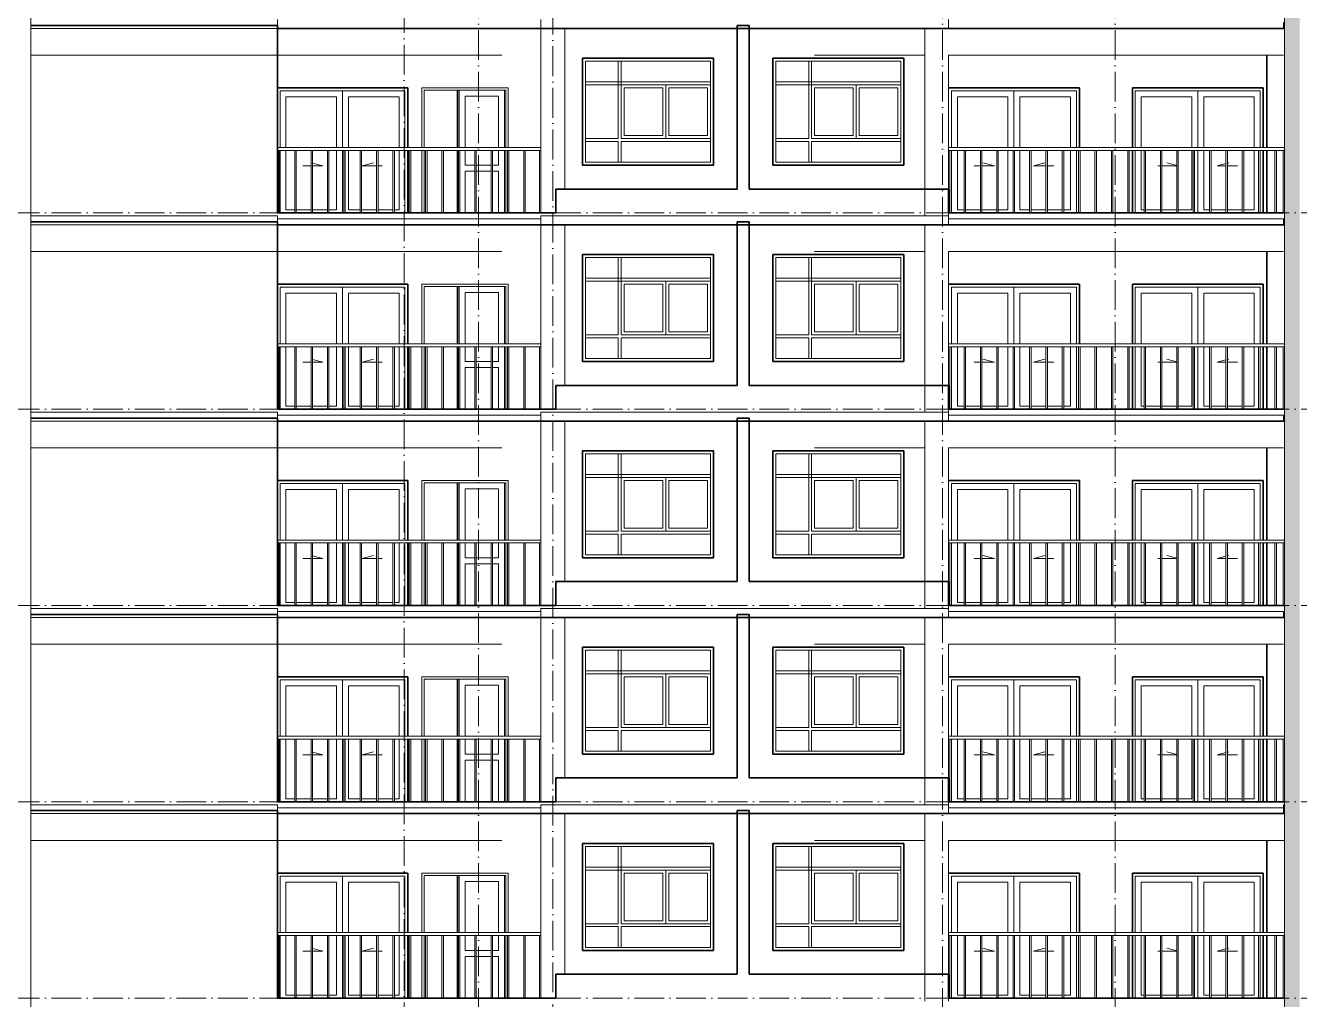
# Model space of a CAD drawing. Header units: millimetres. Extents: x -12680 to 112808, y -16580 to 93550.
# Drawn here: x 1588 to 23001, y 35075 to 51450 of the extents above; entities that cross this region are included whole.
import ezdxf

# ---------------------------------------------------------------- set-up
doc = ezdxf.new("R2010")
doc.units = ezdxf.units.MM
doc.linetypes.add('Grid Line', pattern=[14, 10, -2, 0, -2])
for name, color, linetype, lineweight in [('CUA', 31, 'Continuous', 9), ('HATCH-TUONG', 152, 'Continuous', 9), ('NET CAT', 3, 'Continuous', 5), ('NET CATConcrete', 3, 'Continuous', 5), ('NET THAY 1', 41, 'Continuous', 5), ('NET THAY 2', 55, 'Continuous', 5), ('NET-CAT', 3, 'Continuous', 9), ('NET-THAY', 2, 'Continuous', 15), ('TRUC', 225, 'Continuous', 5)]:
    doc.layers.add(name, color=color, linetype=linetype, lineweight=lineweight)

# ---------------------------------------------------------------- blocks, each defined once
blk = doc.blocks.new('CUA LO GIA _LUA_ - CUA LO GIA _LUA_-78615-MẶT CẮT B-B')
at = {"layer": 'CUA', "color": 50}
for p, q in [((8016, 24000), (5825, 24000)), ((8016, 24000), (8016, 23000)), ((6916, 23950), (5866, 23950)), ((5866, 23000), (5866, 23950)), ((5866, 23950), (5866, 23000)), ((5866, 23950), (7966, 23950)), ((5966, 23850), (5966, 23000)), ((5966, 23850), (6816, 23850)), ((6816, 23000), (6816, 23850)), ((6916, 23950), (6916, 23000)), ((7016, 23850), (7866, 23850)), ((7016, 23850), (7016, 23000)), ((7866, 23000), (7866, 23850)), ((7966, 23000), (7966, 23950)), ((5866, 21900), (5866, 22950)), ((5866, 22950), (5866, 21900)), ((5966, 22950), (5966, 21950)), ((6816, 21950), (6816, 22950)), ((6916, 22950), (6916, 21900)), ((7016, 22950), (7016, 21950)), ((7866, 21950), (7866, 22950)), ((7966, 21900), (7966, 22950)), ((8016, 22950), (8016, 21900)), ((6587, 22689), (6413, 22735)), ((7244, 22689), (7437, 22740)), ((6247, 22689), (6388, 22689)), ((6413, 22689), (6587, 22689)), ((7488, 22689), (7244, 22689)), ((7584, 22689), (7513, 22689)), ((5966, 21950), (6113, 21950)), ((6138, 21950), (6388, 21950)), ((6413, 21950), (6663, 21950)), ((6688, 21950), (6816, 21950)), ((7016, 21950), (7213, 21950)), ((7238, 21950), (7488, 21950)), ((7513, 21950), (7763, 21950)), ((7788, 21950), (7866, 21950))]:
    blk.add_line(p, q, dxfattribs=at)
blk = doc.blocks.new('CUA SAN PHOI LUA - CUA SAN PHOI LUA 2-216031-MẶT CẮT B-B')
at = {"layer": 'CUA', "color": 50}
for p, q in [((8251, 24000), (8251, 23000)), ((9701, 24000), (8251, 24000)), ((9701, 23000), (9701, 24000)), ((8291, 23960), (8291, 23000)), ((8291, 23960), (9661, 23960)), ((8876, 23000), (8876, 23960)), ((8976, 23860), (9536, 23860)), ((8976, 23860), (8976, 23000)), ((9536, 23000), (9536, 23860)), ((9636, 23960), (9636, 23000)), ((9661, 23960), (9661, 23000)), ((8251, 22950), (8251, 21900)), ((8291, 22950), (8291, 21900)), ((8976, 22950), (8976, 22700)), ((9536, 22700), (9536, 22950)), ((9636, 22950), (9636, 21900)), ((9661, 22950), (9661, 21900)), ((8976, 22700), (9138, 22700)), ((9163, 22700), (9413, 22700)), ((9438, 22700), (9536, 22700)), ((8976, 22600), (8976, 21900)), ((9138, 22600), (8976, 22600)), ((9413, 22600), (9163, 22600)), ((9536, 22600), (9438, 22600)), ((9536, 21900), (9536, 22600))]:
    blk.add_line(p, q, dxfattribs=at)
blk = doc.blocks.new('X-PHONG NGU 2 - X-PHONG NGU 2_Recovery_ 3-60238-MẶT CẮT B-B')
at = {"layer": 'CUA', "color": 50}
for p, q in [((10951, 24500), (10951, 22700)), ((13151, 24500), (10951, 24500)), ((11001, 24450), (13101, 24450)), ((11001, 22750), (11001, 24450)), ((11601, 24450), (11551, 24450)), ((11551, 24450), (11551, 23150)), ((11601, 23150), (11601, 24450)), ((13101, 24450), (13101, 22750)), ((13151, 22700), (13151, 24500)), ((13101, 24100), (11001, 24100)), ((11001, 24100), (11001, 24050)), ((11001, 24050), (13101, 24050)), ((12351, 24050), (11601, 24050)), ((11601, 24050), (11601, 23150)), ((11651, 23200), (11651, 24000)), ((11651, 24000), (12301, 24000)), ((12301, 24000), (12301, 23200)), ((12351, 23150), (12351, 24050)), ((12401, 24000), (13051, 24000)), ((12401, 23200), (12401, 24000)), ((13051, 24000), (13051, 23200)), ((13101, 24050), (13101, 24100)), ((11551, 23150), (11001, 23150)), ((11001, 23150), (11001, 23100)), ((13101, 23150), (11601, 23150)), ((11601, 23150), (12351, 23150)), ((12301, 23200), (11651, 23200)), ((13051, 23200), (12401, 23200)), ((13101, 23100), (13101, 23150)), ((11001, 23100), (11551, 23100)), ((11551, 23100), (11551, 22750)), ((11601, 22750), (11601, 23100)), ((11601, 23100), (13101, 23100)), ((10951, 22700), (13151, 22700)), ((13101, 22750), (11001, 22750)), ((11551, 22750), (11601, 22750))]:
    blk.add_line(p, q, dxfattribs=at)
blk = doc.blocks.new('Railing - 25mm-V294-MẶT CẮT B-B')
at = {"layer": 'NET THAY 2', "color": 50, "lineweight": 9}
for p, q in [((1038, 22950), (1038, 21900)), ((1063, 21900), (1063, 22950))]:
    blk.add_line(p, q, dxfattribs=at)
blk = doc.blocks.new('Railing - 25mm-V293-MẶT CẮT B-B')
at = {"layer": 'NET THAY 2', "color": 50, "lineweight": 9}
blk.add_line((1313, 22950), (1313, 21900), dxfattribs=at)
blk = doc.blocks.new('Railing - Railing-216247-MẶT CẮT B-B')
at = {"extrusion": (0, 0, -1), "zscale": -1}
for name, p in [('Railing - 25mm-V294-MẶT CẮT B-B', (-6901, 0)), ('Railing - 25mm-V293-MẶT CẮT B-B', (-7163, 0)), ('Railing - 25mm-V294-MẶT CẮT B-B', (-7176, 0)), ('Railing - 25mm-V294-MẶT CẮT B-B', (-7451, 0)), ('Railing - 25mm-V294-MẶT CẮT B-B', (-7726, 0)), ('Railing - 25mm-V294-MẶT CẮT B-B', (-8001, 0)), ('Railing - 25mm-V294-MẶT CẮT B-B', (-8276, 0)), ('Railing - 25mm-V294-MẶT CẮT B-B', (-8551, 0)), ('Railing - 25mm-V294-MẶT CẮT B-B', (-8826, 0)), ('Railing - 25mm-V294-MẶT CẮT B-B', (-9101, 0)), ('Railing - 25mm-V294-MẶT CẮT B-B', (-9376, 0)), ('Railing - 25mm-V294-MẶT CẮT B-B', (-9651, 0)), ('Railing - 25mm-V294-MẶT CẮT B-B', (-9926, 0)), ('Railing - 25mm-V294-MẶT CẮT B-B', (-10201, 0)), ('Railing - 25mm-V294-MẶT CẮT B-B', (-10476, 0)), ('Railing - 25mm-V294-MẶT CẮT B-B', (-10751, 0)), ('Railing - 25mm-V294-MẶT CẮT B-B', (-11026, 0)), ('Railing - 25mm-V294-MẶT CẮT B-B', (-11289, 0))]:
    blk.add_blockref(name, p, dxfattribs=at)
blk = doc.blocks.new('Top Rail Type - Top Rail_Internal_-216248-MẶT CẮT B-B')
at = {"layer": 'NET THAY 1', "color": 50, "lineweight": 9}
for p, q in [((10251, 23000), (5825, 23000)), ((5825, 22950), (10251, 22950)), ((10251, 23000), (10251, 22950))]:
    blk.add_line(p, q, dxfattribs=at)
blk = doc.blocks.new('CUA LO GIA _LUA_ - CUA LO GIA _LUA_-V296-MẶT CẮT B-B')
at = {"layer": 'CUA', "color": 50}
for p, q in [((19301, 24000), (17101, 24000)), ((19301, 24000), (19301, 23000)), ((18201, 23950), (17151, 23950)), ((17151, 23000), (17151, 23950)), ((17151, 23950), (17151, 23000)), ((17151, 23950), (19251, 23950)), ((17251, 23850), (17251, 23000)), ((17251, 23850), (18101, 23850)), ((18101, 23000), (18101, 23850)), ((18201, 23950), (18201, 23000)), ((18301, 23850), (19151, 23850)), ((18301, 23850), (18301, 23000)), ((19151, 23000), (19151, 23850)), ((19251, 23000), (19251, 23950)), ((17151, 21900), (17151, 22950)), ((17151, 22950), (17151, 21900)), ((17251, 22950), (17251, 21950)), ((18101, 21950), (18101, 22950)), ((18301, 22950), (18301, 21950)), ((19151, 21950), (19151, 22950)), ((19251, 21900), (19251, 22950)), ((17872, 22689), (17679, 22740)), ((18529, 22689), (18722, 22740)), ((17532, 22689), (17638, 22689)), ((17663, 22689), (17872, 22689)), ((18738, 22689), (18529, 22689)), ((18869, 22689), (18763, 22689)), ((17251, 21950), (17363, 21950)), ((17388, 21950), (17638, 21950)), ((17663, 21950), (17913, 21950)), ((17938, 21950), (18101, 21950)), ((18301, 21950), (18463, 21950)), ((18488, 21950), (18738, 21950)), ((18763, 21950), (19013, 21950)), ((19038, 21950), (19151, 21950))]:
    blk.add_line(p, q, dxfattribs=at)
blk = doc.blocks.new('CUA LO GIA _LUA_ - CUA LO GIA _LUA_-V297-MẶT CẮT B-B')
at = {"layer": 'CUA', "color": 50}
for p, q in [((22391, 24000), (20191, 24000)), ((20191, 23000), (20191, 24000)), ((22391, 24000), (22391, 23000)), ((21291, 23950), (20241, 23950)), ((20241, 23000), (20241, 23950)), ((20241, 23950), (20241, 23000)), ((20241, 23950), (22341, 23950)), ((20341, 23850), (20341, 23000)), ((20341, 23850), (21191, 23850)), ((21191, 23000), (21191, 23850)), ((21291, 23950), (21291, 23000)), ((21391, 23850), (22241, 23850)), ((21391, 23850), (21391, 23000)), ((22241, 23000), (22241, 23850)), ((22341, 23000), (22341, 23950)), ((20191, 21900), (20191, 22950)), ((20241, 21900), (20241, 22950)), ((20241, 22950), (20241, 21900)), ((20341, 22950), (20341, 21950)), ((21191, 21950), (21191, 22950)), ((21291, 22950), (21291, 21900)), ((21391, 22950), (21391, 21950)), ((22241, 21950), (22241, 22950)), ((22341, 21900), (22341, 22950)), ((22391, 22950), (22391, 21900)), ((20938, 22695), (20769, 22740)), ((21619, 22689), (21763, 22727)), ((21788, 22734), (21812, 22740)), ((20622, 22689), (20663, 22689)), ((20688, 22689), (20938, 22689)), ((21763, 22689), (21619, 22689)), ((21959, 22689), (21788, 22689)), ((20341, 21950), (20388, 21950)), ((20413, 21950), (20663, 21950)), ((20688, 21950), (20938, 21950)), ((20963, 21950), (21191, 21950)), ((21391, 21950), (21488, 21950)), ((21513, 21950), (21763, 21950)), ((21788, 21950), (22038, 21950)), ((22063, 21950), (22241, 21950))]:
    blk.add_line(p, q, dxfattribs=at)
blk = doc.blocks.new('Railing - 25mm-V298-MẶT CẮT B-B')
at = {"layer": 'NET THAY 2', "color": 50, "lineweight": 9}
for p, q in [((22588, 21900), (22588, 22950)), ((22613, 21900), (22613, 22950))]:
    blk.add_line(p, q, dxfattribs=at)
blk = doc.blocks.new('Railing - 25mm-V299-MẶT CẮT B-B')
at = {"layer": 'NET THAY 2', "color": 50, "lineweight": 9}
blk.add_line((22726, 21900), (22726, 22950), dxfattribs=at)
blk = doc.blocks.new('Railing - 25mm-V300-MẶT CẮT B-B')
at = {"layer": 'NET THAY 2', "color": 50, "lineweight": 9}
blk.add_line((17126, 21900), (17126, 22950), dxfattribs=at)
blk = doc.blocks.new('Railing - Railing-V340-MẶT CẮT B-B')
for name, p in [('Railing - 25mm-V300-MẶT CẮT B-B', (0, 3300)), ('Railing - 25mm-V298-MẶT CẮT B-B', (-5225, 3300)), ('Railing - 25mm-V298-MẶT CẮT B-B', (-4950, 3300)), ('Railing - 25mm-V298-MẶT CẮT B-B', (-4675, 3300)), ('Railing - 25mm-V298-MẶT CẮT B-B', (-4400, 3300)), ('Railing - 25mm-V298-MẶT CẮT B-B', (-4125, 3300)), ('Railing - 25mm-V298-MẶT CẮT B-B', (-3850, 3300)), ('Railing - 25mm-V298-MẶT CẮT B-B', (-3575, 3300)), ('Railing - 25mm-V298-MẶT CẮT B-B', (-3300, 3300)), ('Railing - 25mm-V298-MẶT CẮT B-B', (-3025, 3300)), ('Railing - 25mm-V298-MẶT CẮT B-B', (-2750, 3300)), ('Railing - 25mm-V298-MẶT CẮT B-B', (-2475, 3300)), ('Railing - 25mm-V298-MẶT CẮT B-B', (-2200, 3300)), ('Railing - 25mm-V298-MẶT CẮT B-B', (-1925, 3300)), ('Railing - 25mm-V298-MẶT CẮT B-B', (-1650, 3300)), ('Railing - 25mm-V298-MẶT CẮT B-B', (-1375, 3300)), ('Railing - 25mm-V298-MẶT CẮT B-B', (-1100, 3300)), ('Railing - 25mm-V298-MẶT CẮT B-B', (-825, 3300)), ('Railing - 25mm-V298-MẶT CẮT B-B', (-550, 3300)), ('Railing - 25mm-V298-MẶT CẮT B-B', (-275, 3300)), ('Railing - 25mm-V298-MẶT CẮT B-B', (0, 3300)), ('Railing - 25mm-V299-MẶT CẮT B-B', (0, 3300))]:
    blk.add_blockref(name, p)
blk = doc.blocks.new('Top Rail Type - Top Rail_Internal_-216692-MẶT CẮT B-B')
at = {"layer": 'NET THAY 1', "color": 50, "lineweight": 9}
for p, q in [((22751, 23000), (17101, 23000)), ((22751, 22950), (17101, 22950))]:
    blk.add_line(p, q, dxfattribs=at)
blk = doc.blocks.new('ALC1807-ASCENT PLAZA-TANG DIEN HINH-TANG 5_rvt-5-MẶT CẮT B-B')
at = {"layer": 'NET-THAY', "color": 130, "lineweight": 35}
for p, q in [((5575, 38250), (1676, 38250)), ((5575, 38250), (5825, 38250)), ((5825, 38250), (5825, 35100)), ((13551, 35500), (13551, 38250)), ((13551, 38250), (13751, 38250)), ((13751, 38250), (13751, 35500)), ((10951, 35900), (10951, 37700)), ((10951, 37700), (13151, 37700)), ((13151, 37700), (13151, 35900)), ((14151, 35900), (14151, 37700)), ((14151, 37700), (16351, 37700)), ((16351, 37700), (16351, 35900)), ((22451, 37750), (22451, 36200)), ((5825, 37200), (8016, 37200)), ((8016, 37200), (8016, 36200)), ((8851, 36200), (8851, 37160)), ((17101, 37200), (19301, 37200)), ((19301, 37200), (19301, 36200)), ((20191, 36200), (20191, 37200)), ((20191, 37200), (22391, 37200)), ((22391, 37200), (22391, 36200)), ((8016, 36150), (8016, 35100)), ((8851, 35100), (8851, 36150)), ((20191, 35100), (20191, 36150)), ((22391, 36150), (22391, 35100)), ((22451, 36150), (22451, 35100)), ((13151, 35900), (10951, 35900)), ((16351, 35900), (14151, 35900)), ((13551, 35500), (10501, 35500)), ((10501, 35500), (10501, 35100)), ((17101, 35500), (13751, 35500)), ((17101, 35100), (17101, 35500)), ((10501, 35100), (5825, 35100)), ((22751, 35100), (17101, 35100))]:
    blk.add_line(p, q, dxfattribs=at)
at = {"color": 130, "lineweight": 35}
for name, p in [('X-PHONG NGU 2 - X-PHONG NGU 2_Recovery_ 3-60238-MẶT CẮT B-B', (0, 13200)), ('X-PHONG NGU 2 - X-PHONG NGU 2_Recovery_ 3-60238-MẶT CẮT B-B', (3200, 13200)), ('CUA LO GIA _LUA_ - CUA LO GIA _LUA_-78615-MẶT CẮT B-B', (0, 13200)), ('CUA SAN PHOI LUA - CUA SAN PHOI LUA 2-216031-MẶT CẮT B-B', (0, 13200)), ('CUA LO GIA _LUA_ - CUA LO GIA _LUA_-V296-MẶT CẮT B-B', (0, 13200)), ('CUA LO GIA _LUA_ - CUA LO GIA _LUA_-V297-MẶT CẮT B-B', (0, 13200)), ('Top Rail Type - Top Rail_Internal_-216248-MẶT CẮT B-B', (0, 13200)), ('Top Rail Type - Top Rail_Internal_-216692-MẶT CẮT B-B', (0, 13200)), ('Railing - Railing-216247-MẶT CẮT B-B', (0, 13200)), ('Railing - Railing-V340-MẶT CẮT B-B', (0, 9900))]:
    blk.add_blockref(name, p, dxfattribs=at)
blk = doc.blocks.new('ALC1807-ASCENT PLAZA-TANG DIEN HINH-TANG 5_rvt-6-MẶT CẮT B-B')
at = {"layer": 'NET-THAY', "color": 130, "lineweight": 35}
for p, q in [((5575, 41550), (1676, 41550)), ((5575, 41550), (5825, 41550)), ((5825, 41550), (5825, 38400)), ((13551, 38800), (13551, 41550)), ((13551, 41550), (13751, 41550)), ((13751, 41550), (13751, 38800)), ((10951, 39200), (10951, 41000)), ((10951, 41000), (13151, 41000)), ((13151, 41000), (13151, 39200)), ((14151, 39200), (14151, 41000)), ((14151, 41000), (16351, 41000)), ((16351, 41000), (16351, 39200)), ((22451, 41050), (22451, 39500)), ((5825, 40500), (8016, 40500)), ((8016, 40500), (8016, 39500)), ((17101, 40500), (19301, 40500)), ((19301, 40500), (19301, 39500)), ((20191, 39500), (20191, 40500)), ((20191, 40500), (22391, 40500)), ((22391, 40500), (22391, 39500)), ((8851, 39500), (8851, 40460)), ((8016, 39450), (8016, 38400)), ((8851, 38400), (8851, 39450)), ((20191, 38400), (20191, 39450)), ((22391, 39450), (22391, 38400)), ((22451, 39450), (22451, 38400)), ((13151, 39200), (10951, 39200)), ((16351, 39200), (14151, 39200)), ((13551, 38800), (10501, 38800)), ((10501, 38800), (10501, 38400)), ((17101, 38800), (13751, 38800)), ((17101, 38400), (17101, 38800)), ((10501, 38400), (5825, 38400)), ((22751, 38400), (17101, 38400)), ((1676, 38250), (5575, 38250)), ((5825, 38250), (5575, 38250)), ((5825, 38250), (5825, 38200)), ((5826, 38200), (10501, 38200)), ((10501, 38200), (13651, 38200)), ((13651, 38200), (17101, 38200)), ((17101, 38200), (22751, 38200))]:
    blk.add_line(p, q, dxfattribs=at)
at = {"color": 130, "lineweight": 35}
for name, p in [('X-PHONG NGU 2 - X-PHONG NGU 2_Recovery_ 3-60238-MẶT CẮT B-B', (0, 16500)), ('X-PHONG NGU 2 - X-PHONG NGU 2_Recovery_ 3-60238-MẶT CẮT B-B', (3200, 16500)), ('CUA LO GIA _LUA_ - CUA LO GIA _LUA_-78615-MẶT CẮT B-B', (0, 16500)), ('CUA SAN PHOI LUA - CUA SAN PHOI LUA 2-216031-MẶT CẮT B-B', (0, 16500)), ('CUA LO GIA _LUA_ - CUA LO GIA _LUA_-V296-MẶT CẮT B-B', (0, 16500)), ('CUA LO GIA _LUA_ - CUA LO GIA _LUA_-V297-MẶT CẮT B-B', (0, 16500)), ('Top Rail Type - Top Rail_Internal_-216248-MẶT CẮT B-B', (0, 16500)), ('Railing - Railing-216247-MẶT CẮT B-B', (0, 16500)), ('Top Rail Type - Top Rail_Internal_-216692-MẶT CẮT B-B', (0, 16500)), ('Railing - Railing-V340-MẶT CẮT B-B', (0, 13200))]:
    blk.add_blockref(name, p, dxfattribs=at)
blk = doc.blocks.new('ALC1807-ASCENT PLAZA-TANG DIEN HINH-TANG 5_rvt-7-MẶT CẮT B-B')
at = {"layer": 'NET-THAY', "color": 130, "lineweight": 35}
for p, q in [((5575, 44850), (1676, 44850)), ((5575, 44850), (5825, 44850)), ((5825, 44850), (5825, 41700)), ((13551, 42100), (13551, 44850)), ((13551, 44850), (13751, 44850)), ((13751, 44850), (13751, 42100)), ((22451, 44350), (22451, 42800)), ((10951, 42500), (10951, 44300)), ((10951, 44300), (13151, 44300)), ((13151, 44300), (13151, 42500)), ((14151, 42500), (14151, 44300)), ((14151, 44300), (16351, 44300)), ((16351, 44300), (16351, 42500)), ((5825, 43800), (8016, 43800)), ((8016, 43800), (8016, 42800)), ((8851, 42800), (8851, 43760)), ((17101, 43800), (19301, 43800)), ((19301, 43800), (19301, 42800)), ((20191, 42800), (20191, 43800)), ((20191, 43800), (22391, 43800)), ((22391, 43800), (22391, 42800)), ((8016, 42750), (8016, 41700)), ((8851, 41700), (8851, 42750)), ((20191, 41700), (20191, 42750)), ((22391, 42750), (22391, 41700)), ((22451, 42750), (22451, 41700)), ((13151, 42500), (10951, 42500)), ((16351, 42500), (14151, 42500)), ((13551, 42100), (10501, 42100)), ((10501, 42100), (10501, 41700)), ((17101, 42100), (13751, 42100)), ((17101, 41700), (17101, 42100)), ((1676, 41550), (5575, 41550)), ((5825, 41550), (5575, 41550)), ((10501, 41700), (5825, 41700)), ((5825, 41550), (5825, 41500)), ((22751, 41700), (17101, 41700)), ((5826, 41500), (10501, 41500)), ((10501, 41500), (13651, 41500)), ((13651, 41500), (17101, 41500)), ((17101, 41500), (22751, 41500))]:
    blk.add_line(p, q, dxfattribs=at)
at = {"color": 130, "lineweight": 35}
for name, p in [('X-PHONG NGU 2 - X-PHONG NGU 2_Recovery_ 3-60238-MẶT CẮT B-B', (0, 19800)), ('X-PHONG NGU 2 - X-PHONG NGU 2_Recovery_ 3-60238-MẶT CẮT B-B', (3200, 19800)), ('CUA LO GIA _LUA_ - CUA LO GIA _LUA_-78615-MẶT CẮT B-B', (0, 19800)), ('CUA SAN PHOI LUA - CUA SAN PHOI LUA 2-216031-MẶT CẮT B-B', (0, 19800)), ('CUA LO GIA _LUA_ - CUA LO GIA _LUA_-V296-MẶT CẮT B-B', (0, 19800)), ('CUA LO GIA _LUA_ - CUA LO GIA _LUA_-V297-MẶT CẮT B-B', (0, 19800)), ('Top Rail Type - Top Rail_Internal_-216248-MẶT CẮT B-B', (0, 19800)), ('Railing - Railing-216247-MẶT CẮT B-B', (0, 19800)), ('Top Rail Type - Top Rail_Internal_-216692-MẶT CẮT B-B', (0, 19800)), ('Railing - Railing-V340-MẶT CẮT B-B', (0, 16500))]:
    blk.add_blockref(name, p, dxfattribs=at)
blk = doc.blocks.new('ALC1807-ASCENT PLAZA-TANG DIEN HINH-TANG 5_rvt-8-MẶT CẮT B-B')
at = {"layer": 'NET-THAY', "color": 130, "lineweight": 35}
for p, q in [((5575, 48150), (1676, 48150)), ((5575, 48150), (5825, 48150)), ((5825, 48150), (5825, 45000)), ((13551, 45400), (13551, 48150)), ((13551, 48150), (13751, 48150)), ((13751, 48150), (13751, 45400)), ((10951, 45800), (10951, 47600)), ((10951, 47600), (13151, 47600)), ((13151, 47600), (13151, 45800)), ((14151, 45800), (14151, 47600)), ((14151, 47600), (16351, 47600)), ((16351, 47600), (16351, 45800)), ((22451, 47650), (22451, 46100)), ((5825, 47100), (8016, 47100)), ((8016, 47100), (8016, 46100)), ((8851, 46100), (8851, 47060)), ((17101, 47100), (19301, 47100)), ((19301, 47100), (19301, 46100)), ((20191, 46100), (20191, 47100)), ((20191, 47100), (22391, 47100)), ((22391, 47100), (22391, 46100)), ((8016, 46050), (8016, 45000)), ((8851, 45000), (8851, 46050)), ((20191, 45000), (20191, 46050)), ((22391, 46050), (22391, 45000)), ((22451, 46050), (22451, 45000)), ((13151, 45800), (10951, 45800)), ((16351, 45800), (14151, 45800)), ((13551, 45400), (10501, 45400)), ((10501, 45400), (10501, 45000)), ((17101, 45400), (13751, 45400)), ((17101, 45000), (17101, 45400)), ((10501, 45000), (5825, 45000)), ((22751, 45000), (17101, 45000)), ((1676, 44850), (5575, 44850)), ((5825, 44850), (5575, 44850)), ((5825, 44850), (5825, 44800)), ((5826, 44800), (10501, 44800)), ((10501, 44800), (13651, 44800)), ((13651, 44800), (17101, 44800)), ((17101, 44800), (22751, 44800))]:
    blk.add_line(p, q, dxfattribs=at)
at = {"color": 130, "lineweight": 35}
for name, p in [('X-PHONG NGU 2 - X-PHONG NGU 2_Recovery_ 3-60238-MẶT CẮT B-B', (0, 23100)), ('X-PHONG NGU 2 - X-PHONG NGU 2_Recovery_ 3-60238-MẶT CẮT B-B', (3200, 23100)), ('CUA LO GIA _LUA_ - CUA LO GIA _LUA_-78615-MẶT CẮT B-B', (0, 23100)), ('CUA SAN PHOI LUA - CUA SAN PHOI LUA 2-216031-MẶT CẮT B-B', (0, 23100)), ('CUA LO GIA _LUA_ - CUA LO GIA _LUA_-V296-MẶT CẮT B-B', (0, 23100)), ('CUA LO GIA _LUA_ - CUA LO GIA _LUA_-V297-MẶT CẮT B-B', (0, 23100)), ('Top Rail Type - Top Rail_Internal_-216248-MẶT CẮT B-B', (0, 23100)), ('Railing - Railing-216247-MẶT CẮT B-B', (0, 23100)), ('Top Rail Type - Top Rail_Internal_-216692-MẶT CẮT B-B', (0, 23100)), ('Railing - Railing-V340-MẶT CẮT B-B', (0, 19800))]:
    blk.add_blockref(name, p, dxfattribs=at)
blk = doc.blocks.new('ALC1807-ASCENT PLAZA-TANG DIEN HINH-TANG 5_rvt-9-MẶT CẮT B-B')
at = {"layer": 'NET-THAY', "color": 130, "lineweight": 35}
for p, q in [((5575, 51450), (1676, 51450)), ((5575, 51450), (5825, 51450)), ((5825, 51450), (5825, 48300)), ((13551, 48700), (13551, 51450)), ((13551, 51450), (13751, 51450)), ((13751, 51450), (13751, 48700)), ((10951, 49100), (10951, 50900)), ((10951, 50900), (13151, 50900)), ((13151, 50900), (13151, 49100)), ((14151, 49100), (14151, 50900)), ((14151, 50900), (16351, 50900)), ((16351, 50900), (16351, 49100)), ((22451, 50950), (22451, 49400)), ((5825, 50400), (8016, 50400)), ((8016, 50400), (8016, 49400)), ((8851, 49400), (8851, 50360)), ((17101, 50400), (19301, 50400)), ((19301, 50400), (19301, 49400)), ((20191, 49400), (20191, 50400)), ((20191, 50400), (22391, 50400)), ((22391, 50400), (22391, 49400)), ((8016, 49350), (8016, 48300)), ((8851, 48300), (8851, 49350)), ((20191, 48300), (20191, 49350)), ((22391, 49350), (22391, 48300)), ((22451, 49350), (22451, 48300)), ((13151, 49100), (10951, 49100)), ((16351, 49100), (14151, 49100)), ((13551, 48700), (10501, 48700)), ((10501, 48700), (10501, 48300)), ((17101, 48700), (13751, 48700)), ((17101, 48300), (17101, 48700)), ((10501, 48300), (5825, 48300)), ((22751, 48300), (17101, 48300)), ((1676, 48150), (5575, 48150)), ((5825, 48150), (5575, 48150)), ((5825, 48150), (5825, 48100)), ((5826, 48100), (10501, 48100)), ((10501, 48100), (13651, 48100)), ((13651, 48100), (17101, 48100)), ((17101, 48100), (22751, 48100))]:
    blk.add_line(p, q, dxfattribs=at)
at = {"color": 130, "lineweight": 35}
for name, p in [('X-PHONG NGU 2 - X-PHONG NGU 2_Recovery_ 3-60238-MẶT CẮT B-B', (0, 26400)), ('X-PHONG NGU 2 - X-PHONG NGU 2_Recovery_ 3-60238-MẶT CẮT B-B', (3200, 26400)), ('CUA LO GIA _LUA_ - CUA LO GIA _LUA_-78615-MẶT CẮT B-B', (0, 26400)), ('CUA SAN PHOI LUA - CUA SAN PHOI LUA 2-216031-MẶT CẮT B-B', (0, 26400)), ('CUA LO GIA _LUA_ - CUA LO GIA _LUA_-V296-MẶT CẮT B-B', (0, 26400)), ('CUA LO GIA _LUA_ - CUA LO GIA _LUA_-V297-MẶT CẮT B-B', (0, 26400)), ('Top Rail Type - Top Rail_Internal_-216248-MẶT CẮT B-B', (0, 26400)), ('Railing - Railing-216247-MẶT CẮT B-B', (0, 26400)), ('Top Rail Type - Top Rail_Internal_-216692-MẶT CẮT B-B', (0, 26400)), ('Railing - Railing-V340-MẶT CẮT B-B', (0, 23100))]:
    blk.add_blockref(name, p, dxfattribs=at)
blk = doc.blocks.new('ALC1807-ASCENT PLAZA-TANG DIEN HINH-TANG 5_rvt-10-MẶT CẮT B-B')
at = {"layer": 'NET-THAY', "color": 130, "lineweight": 35}
for p, q in [((5825, 51450), (5825, 51400)), ((5826, 51400), (10501, 51400)), ((10501, 51400), (13651, 51400)), ((13651, 51400), (17101, 51400)), ((17101, 51400), (22751, 51400))]:
    blk.add_line(p, q, dxfattribs=at)

msp = doc.modelspace()

# ---------------------------------------------------------------- hatches: boundary and pattern name
at = {"layer": 'HATCH-TUONG', "lineweight": 5}
h = msp.add_hatch(dxfattribs=at)
h.set_pattern_fill('FP_1', color=256, style=0, pattern_type=2)
h.set_pattern_definition([(45, (41557.3, 40400), (-476.246, 476.246), []), (45, (41652.6, 40400), (-476.246, 476.246), []), (45, (41462.1, 40400), (-476.246, 476.246), []), (45, (41938.3, 40400), (-476.246, 476.246), []), (45, (42033.6, 40400), (-476.246, 476.246), []), (0, (41843.1, 40495.25), (0, 952.5), [95.25, -857.25]), (0, (41938.3, 40590.5), (0, 952.5), [95.25, -857.25]), (45, (41843.1, 40495.25), (0, 952.491), [134.684, -1212.342]), (45, (41938.3, 40495.25), (0, 952.491), [134.684, -1212.342]), (0, (41843.1, 40495.25), (0, 952.5), [95.25, -857.25]), (90, (41366.8, 40495.25), (-952.5, 6e-14), [95.25, -857.25]), (90, (41462.1, 40495.25), (-952.5, 6e-14), [190.5, -762]), (45, (41366.8, 40590.5), (0, 952.491), [134.684, -1212.342]), (90, (42224.1, 40781), (-952.5, 6e-14), [95.25, -857.25]), (0, (42128.8, 40781), (0, 952.5), [95.25, -857.25]), (45, (42128.8, 40781), (0, 952.491), [134.684, -1212.342]), (0, (42319.3, 40495.25), (0, 952.5), [95.25, -857.25]), (0, (42319.3, 40971.5), (0, 952.5), [95.25, -857.25]), (90, (42509.8, 41066.75), (-952.5, 6e-14), [95.25, -857.25]), (45, (42319.3, 40971.5), (0, 952.491), [269.367, -1077.659]), (45, (42414.6, 40971.5), (0, 952.491), [134.684, -1212.342]), (45, (42605.1, 41162), (0, 952.491), [134.684, -1212.342]), (0, (42605.1, 41257.25), (0, 952.5), [95.25, -857.25]), (90, (42605.1, 41162), (-952.5, 6e-14), [95.25, -857.25]), (0, (41938.3, 41162), (0, 952.5), [95.25, -857.25]), (0, (42128.8, 41257.25), (0, 952.5), [95.25, -857.25]), (90, (42033.6, 41162), (-952.5, 6e-14), [95.25, -857.25]), (90, (42128.8, 41162), (-952.5, 6e-14), [95.25, -857.25]), (45, (41938.3, 41162), (0, 952.491), [134.684, -1212.342]), (45, (42128.8, 41162), (0, 952.491), [134.684, -1212.342]), (135, (41581.06, 40614.8), (-952.491, 6e-14), [134.684, -1212.342]), (135, (41700.2, 40733.4), (-952.491, 6e-14), [134.684, -1212.342]), (135, (41771.64, 40804.8), (-952.491, 6e-14), [134.684, -1212.342]), (135, (41795.45, 40828.6), (-952.491, 6e-14), [134.684, -1212.342]), (135, (41843.1, 40876.25), (-952.491, 6e-14), [134.684, -1212.342]), (135, (41866.9, 40900.06), (-952.491, 6e-14), [134.684, -1212.342]), (135, (41938.3, 40971.5), (-952.491, 6e-14), [134.684, -1212.342]), (135, (41985.95, 41019.1), (-952.491, 6e-14), [134.684, -1212.342]), (45, (41581.06, 40614.8), (0, 952.491), [95.25, -1251.776]), (45, (41700.2, 40733.4), (0, 952.491), [67.361, -1279.665]), (45, (41866.9, 40900.06), (0, 952.491), [67.361, -1279.665]), (45, (41771.64, 40995.3), (0, 952.491), [67.361, -1279.665]), (45, (41938.3, 40971.5), (0, 952.491), [67.361, -1279.665]), (45, (41843.1, 41066.75), (0, 952.491), [67.361, -1279.665]), (0, (41486.3, 40709.5), (0, 952.5), [190.043, -762.457]), (0, (41700.2, 40923.9), (0, 952.5), [95.25, -857.25])])
h.paths.add_polyline_path([(22750.5, -8350), (23000.5, -8350), (23000.5, 93250), (22750.5, 93250), (22750.5, 4034.6)], flags=0)

# ---------------------------------------------------------------- linework, layer by layer
at = {"layer": 'NET CAT'}
for p, q in [((1675.5, 81250), (1675.5, 18550)), ((10250.5, 51400), (10250.5, 49400)), ((10650.5, 51400), (10650.5, 48700)), ((16700.5, 51400), (17100.5, 51400)), ((16700.5, 48250), (16700.5, 51400)), ((17100.5, 50950), (17100.5, 48250)), ((17100.5, 48250), (16700.5, 48250)), ((10250.5, 48100), (10250.5, 46100)), ((10650.5, 48100), (10650.5, 45400)), ((16700.5, 48100), (17100.5, 48100)), ((16700.5, 44950), (16700.5, 48100)), ((17100.5, 47650), (17100.5, 44950)), ((10250.5, 44800), (10250.5, 42800)), ((10650.5, 44800), (10650.5, 42100)), ((17100.5, 44950), (16700.5, 44950)), ((16700.5, 44800), (17100.5, 44800)), ((16700.5, 41650), (16700.5, 44800)), ((17100.5, 44350), (17100.5, 41650)), ((17100.5, 41650), (16700.5, 41650)), ((10250.5, 41500), (10250.5, 39500)), ((10650.5, 41500), (10650.5, 38800)), ((16700.5, 41500), (17100.5, 41500)), ((16700.5, 38350), (16700.5, 41500)), ((17100.5, 41050), (17100.5, 38350)), ((17100.5, 38350), (16700.5, 38350)), ((10250.5, 38200), (10250.5, 36200)), ((10650.5, 38200), (10650.5, 35500)), ((16700.5, 38200), (17100.5, 38200)), ((16700.5, 35050), (16700.5, 38200)), ((17100.5, 37750), (17100.5, 35050))]:
    msp.add_line(p, q, dxfattribs=at)
at = {"layer": 'NET CATConcrete'}
for p, q in [((5825.5, 51400), (1675.5, 51400)), ((5825.5, 51400), (5825.5, 50950)), ((5825.5, 50950), (5825.5, 51400)), ((16700.5, 50950), (16700.5, 51400)), ((22730.5, 51400), (17100.5, 51400)), ((5825.5, 50950), (1675.5, 50950)), ((9594, 50950), (5825.5, 50950)), ((16700.5, 50950), (14848.2, 50950)), ((22730.5, 50950), (17100.5, 50950)), ((5825.5, 48100), (1675.5, 48100)), ((5825.5, 48100), (5825.5, 47650)), ((5825.5, 47650), (5825.5, 48100)), ((16700.5, 47650), (16700.5, 48100)), ((22730.5, 48100), (17100.5, 48100)), ((5825.5, 47650), (1675.5, 47650)), ((9594, 47650), (5825.5, 47650)), ((16700.5, 47650), (14848.2, 47650)), ((22730.5, 47650), (17100.5, 47650)), ((5825.5, 44800), (1675.5, 44800)), ((5825.5, 44800), (5825.5, 44350)), ((5825.5, 44350), (5825.5, 44800)), ((16700.5, 44350), (16700.5, 44800)), ((22730.5, 44800), (17100.5, 44800)), ((5825.5, 44350), (1675.5, 44350)), ((9594, 44350), (5825.5, 44350)), ((16700.5, 44350), (14848.2, 44350)), ((22730.5, 44350), (17100.5, 44350)), ((5825.5, 41500), (1675.5, 41500)), ((5825.5, 41500), (5825.5, 41050)), ((5825.5, 41050), (5825.5, 41500)), ((16700.5, 41050), (16700.5, 41500)), ((22730.5, 41500), (17100.5, 41500)), ((5825.5, 41050), (1675.5, 41050)), ((9594, 41050), (5825.5, 41050)), ((16700.5, 41050), (14848.2, 41050)), ((22730.5, 41050), (17100.5, 41050)), ((22730.5, 38350), (22750.5, 38350)), ((22730.5, 38350), (22730.5, 38300)), ((5825.5, 38200), (1675.5, 38200)), ((5825.5, 38200), (5825.5, 37750)), ((5825.5, 37750), (5825.5, 38200)), ((16700.5, 37750), (16700.5, 38200)), ((22730.5, 38200), (17100.5, 38200)), ((22730.5, 38300), (22730.5, 38200)), ((5825.5, 37750), (1675.5, 37750)), ((9594, 37750), (5825.5, 37750)), ((16700.5, 37750), (14848.2, 37750)), ((22730.5, 37750), (17100.5, 37750)), ((22750.5, 37750), (22730.5, 37750))]:
    msp.add_line(p, q, dxfattribs=at)
at = {"layer": 'NET-CAT'}
msp.add_line((22750.5, 93250), (22750.5, -7350), dxfattribs=at)
at = {"layer": 'NET-THAY', "lineweight": 9}
for p, q in [((22730.5, 51400), (1675.5, 51400)), ((5825.5, 51550), (5825.5, 51400)), ((10250.5, 51550), (10250.5, 51400)), ((17100.5, 51550), (17100.5, 51400)), ((22730.5, 51500), (22730.5, 51400)), ((1675.5, 48250), (5825.5, 48250)), ((5825.5, 48250), (5825.5, 48100)), ((5825.5, 48200), (10250.5, 48200)), ((10250.5, 48250), (17100.5, 48250)), ((10250.5, 48250), (10250.5, 48100)), ((17100.5, 48250), (17100.5, 48100)), ((17100.5, 48200), (22730.5, 48200)), ((22730.5, 48200), (22730.5, 48100)), ((22730.5, 48100), (1675.5, 48100)), ((1675.5, 44950), (5825.5, 44950)), ((22730.5, 44800), (1675.5, 44800)), ((5825.5, 44950), (5825.5, 44800)), ((5825.5, 44900), (10250.5, 44900)), ((10250.5, 44950), (17100.5, 44950)), ((10250.5, 44950), (10250.5, 44800)), ((17100.5, 44950), (17100.5, 44800)), ((17100.5, 44900), (22730.5, 44900)), ((22730.5, 44900), (22730.5, 44800)), ((1675.5, 41650), (5825.5, 41650)), ((5825.5, 41650), (5825.5, 41500)), ((5825.5, 41600), (10250.5, 41600)), ((10250.5, 41650), (17100.5, 41650)), ((10250.5, 41650), (10250.5, 41500)), ((17100.5, 41650), (17100.5, 41500)), ((17100.5, 41600), (22730.5, 41600)), ((22730.5, 41600), (22730.5, 41500)), ((22730.5, 41500), (1675.5, 41500)), ((1675.5, 38350), (5825.5, 38350)), ((5825.5, 38350), (5825.5, 38200)), ((10250.5, 38350), (17100.5, 38350)), ((10250.5, 38350), (10250.5, 38200)), ((17100.5, 38350), (17100.5, 38200)), ((22730.5, 38200), (1675.5, 38200)), ((5825.5, 38300), (10250.5, 38300)), ((17100.5, 38300), (22730.5, 38300)), ((22730.5, 38300), (22730.5, 38200))]:
    msp.add_line(p, q, dxfattribs=at)
at = {"layer": 'TRUC', "linetype": 'Grid Line', "ltscale": 50}
for p, q in [((7950.5, -9583.2), (7950.5, 91838.4)), ((9200.5, -11438.8), (9200.5, 91838.4)), ((10450.5, -9609), (10450.5, 91838.4)), ((17000.5, -11438.8), (17000.5, 91838.4)), ((19900.5, -11438.8), (19900.5, 91838.4)), ((-12679, 48300), (108517.8, 48300)), ((-12679, 45000), (108517.8, 45000)), ((-12679, 41700), (108517.8, 41700)), ((-12679, 38400), (108517.8, 38400)), ((-12679, 35100), (108517.8, 35100))]:
    msp.add_line(p, q, dxfattribs=at)

# ---------------------------------------------------------------- block references
at = {"lineweight": 5}
for name in ['ALC1807-ASCENT PLAZA-TANG DIEN HINH-TANG 5_rvt-10-MẶT CẮT B-B', 'ALC1807-ASCENT PLAZA-TANG DIEN HINH-TANG 5_rvt-9-MẶT CẮT B-B', 'ALC1807-ASCENT PLAZA-TANG DIEN HINH-TANG 5_rvt-8-MẶT CẮT B-B', 'ALC1807-ASCENT PLAZA-TANG DIEN HINH-TANG 5_rvt-7-MẶT CẮT B-B', 'ALC1807-ASCENT PLAZA-TANG DIEN HINH-TANG 5_rvt-6-MẶT CẮT B-B', 'ALC1807-ASCENT PLAZA-TANG DIEN HINH-TANG 5_rvt-5-MẶT CẮT B-B']:
    msp.add_blockref(name, (0, 0), dxfattribs=at)

doc.saveas('drawing.dxf')
